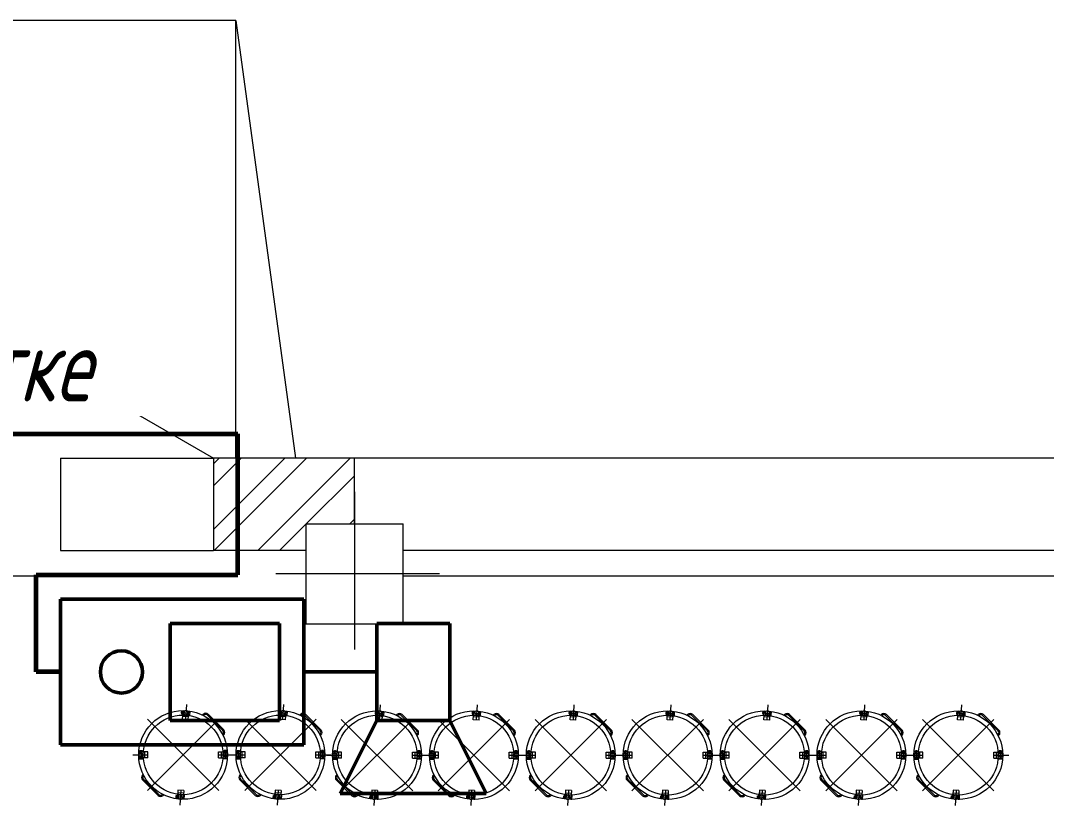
# Model space of a CAD drawing. Header units: millimetres. Extents: x 1337 to 8186, y 1899 to 5236.
# Drawn here: x 2596.77 to 2638.96, y 2696.42 to 2728.71 of the extents above; entities that cross this region are included whole.
import ezdxf

# ---------------------------------------------------------------- set-up
doc = ezdxf.new("R2010")
doc.units = ezdxf.units.MM
for name, color, linetype, lineweight in [('Линия связи (Вновь)', 3, 'Continuous', 60), ('Связь', 84, 'Continuous', 50), ('Строительный', 251, 'Continuous', 13), ('Текст', 2, 'Continuous', 25)]:
    doc.layers.add(name, color=color, linetype=linetype, lineweight=lineweight)
doc.styles.add('Simplex', font='simplex.shx', dxfattribs={"width": 0.7, "oblique": 15})

# ---------------------------------------------------------------- blocks, each defined once
blk = doc.blocks.new('A$C178B2837')
at = {"layer": 'Строительный', "ltscale": 100}
for p, q in [((590.283, 420.514), (563.383, 420.514)), ((590.283, 402.514), (590.283, 420.514)), ((590.283, 420.514), (592.743, 402.514)), ((578.775, 408.627), (589.363, 402.514)), ((583.083, 402.514), (583.083, 398.714)), ((583.083, 402.514), (589.363, 402.514)), ((657.963, 402.514), (589.363, 402.514)), ((589.363, 402.514), (589.363, 398.714)), ((589.363, 402.275), (589.602, 402.514)), ((589.363, 399.581), (592.296, 402.514)), ((589.363, 401.377), (590.5, 402.514)), ((589.395, 398.714), (593.195, 402.514)), ((591.191, 398.714), (594.991, 402.514)), ((595.163, 399.803), (595.163, 402.514)), ((593.178, 399.803), (595.163, 401.789)), ((595.163, 401.12), (595.163, 394.633)), ((594.974, 399.803), (595.163, 399.993)), ((592.089, 398.714), (593.163, 399.789)), ((593.163, 399.803), (593.163, 395.692)), ((593.163, 399.803), (597.163, 399.803)), ((597.163, 395.692), (597.163, 399.803)), ((583.083, 398.714), (589.363, 398.714)), ((593.163, 398.714), (589.363, 398.714)), ((648.143, 398.714), (597.163, 398.714)), ((588.143, 397.658), (542.163, 397.658)), ((598.657, 397.747), (591.937, 397.747)), ((648.163, 397.658), (597.163, 397.658)), ((593.163, 395.692), (597.163, 395.692)), ((588.029, 392.042), (588.35, 392.021)), ((588.054, 392.087), (588.048, 391.994)), ((588.048, 391.994), (588.08, 391.992)), ((588.086, 392.085), (588.054, 392.087)), ((588.077, 391.941), (588.089, 392.126)), ((588.093, 391.761), (588.116, 392.127)), ((588.162, 392.069), (588.113, 392.072)), ((588.164, 392.094), (588.155, 391.948)), ((588.252, 392.373), (588.212, 391.754)), ((588.304, 392.085), (588.294, 391.939)), ((588.352, 392.057), (588.302, 392.06)), ((588.332, 391.746), (588.355, 392.111)), ((588.354, 392.095), (588.393, 392.092)), ((588.393, 392.092), (588.383, 391.937)), ((588.94, 391.971), (588.914, 391.945)), ((589.152, 391.971), (589.788, 391.334)), ((592.029, 392.042), (592.35, 392.021)), ((592.054, 392.087), (592.048, 391.994)), ((592.048, 391.994), (592.08, 391.992)), ((592.086, 392.085), (592.054, 392.087)), ((592.077, 391.941), (592.089, 392.126)), ((592.093, 391.761), (592.116, 392.127)), ((592.162, 392.069), (592.113, 392.072)), ((592.164, 392.094), (592.155, 391.948)), ((592.252, 392.373), (592.212, 391.754)), ((592.304, 392.085), (592.294, 391.939)), ((592.352, 392.057), (592.302, 392.06)), ((592.332, 391.746), (592.355, 392.111)), ((592.354, 392.095), (592.393, 392.092)), ((592.393, 392.092), (592.383, 391.937)), ((592.94, 391.971), (592.914, 391.945)), ((593.152, 391.971), (593.788, 391.334)), ((596.002, 392.031), (596.323, 392.01)), ((596.028, 392.076), (596.022, 391.983)), ((596.022, 391.983), (596.053, 391.981)), ((596.059, 392.074), (596.028, 392.076)), ((596.05, 391.93), (596.062, 392.115)), ((596.066, 391.75), (596.089, 392.116)), ((596.136, 392.058), (596.086, 392.061)), ((596.137, 392.083), (596.128, 391.937)), ((596.225, 392.361), (596.186, 391.743)), ((596.277, 392.074), (596.268, 391.928)), ((596.325, 392.046), (596.275, 392.049)), ((596.305, 391.735), (596.329, 392.1)), ((596.328, 392.084), (596.367, 392.081)), ((596.367, 392.081), (596.357, 391.926)), ((599.986, 392.031), (600.307, 392.01)), ((600.012, 392.076), (600.006, 391.983)), ((600.006, 391.983), (600.038, 391.981)), ((600.044, 392.074), (600.012, 392.076)), ((600.034, 391.93), (600.046, 392.115)), ((600.05, 391.75), (600.073, 392.116)), ((600.12, 392.058), (600.07, 392.061)), ((600.121, 392.083), (600.112, 391.937)), ((600.209, 392.361), (600.17, 391.743)), ((600.261, 392.074), (600.252, 391.928)), ((600.309, 392.046), (600.26, 392.049)), ((600.29, 391.735), (600.313, 392.1)), ((600.312, 392.084), (600.351, 392.081)), ((600.351, 392.081), (600.341, 391.926)), ((603.97, 392.031), (604.291, 392.01)), ((603.996, 392.076), (603.99, 391.983)), ((603.99, 391.983), (604.022, 391.981)), ((604.028, 392.074), (603.996, 392.076)), ((604.019, 391.93), (604.03, 392.115)), ((604.034, 391.75), (604.058, 392.116)), ((604.104, 392.058), (604.054, 392.061)), ((604.106, 392.083), (604.096, 391.937)), ((604.194, 392.361), (604.154, 391.743)), ((604.245, 392.074), (604.236, 391.928)), ((604.294, 392.046), (604.244, 392.049)), ((604.274, 391.735), (604.297, 392.1)), ((604.296, 392.084), (604.335, 392.081)), ((604.335, 392.081), (604.325, 391.926)), ((607.955, 392.031), (608.276, 392.01)), ((607.98, 392.076), (607.974, 391.983)), ((607.974, 391.983), (608.006, 391.981)), ((608.012, 392.074), (607.98, 392.076)), ((608.003, 391.93), (608.015, 392.115)), ((608.019, 391.75), (608.042, 392.116)), ((608.088, 392.058), (608.039, 392.061)), ((608.09, 392.083), (608.081, 391.937)), ((608.178, 392.361), (608.138, 391.743)), ((608.23, 392.074), (608.22, 391.928)), ((608.278, 392.046), (608.228, 392.049)), ((608.258, 391.735), (608.281, 392.1)), ((608.28, 392.084), (608.319, 392.081)), ((608.319, 392.081), (608.309, 391.926)), ((611.939, 392.031), (612.26, 392.01)), ((611.965, 392.076), (611.959, 391.983)), ((611.959, 391.983), (611.99, 391.981)), ((611.996, 392.074), (611.965, 392.076)), ((611.987, 391.93), (611.999, 392.115)), ((612.003, 391.75), (612.026, 392.116)), ((612.073, 392.058), (612.023, 392.061)), ((612.074, 392.083), (612.065, 391.937)), ((612.162, 392.361), (612.123, 391.743)), ((612.214, 392.074), (612.205, 391.928)), ((612.262, 392.046), (612.212, 392.049)), ((612.242, 391.735), (612.266, 392.1)), ((612.265, 392.084), (612.304, 392.081)), ((612.304, 392.081), (612.294, 391.926)), ((615.923, 392.031), (616.244, 392.01)), ((615.949, 392.076), (615.943, 391.983)), ((615.943, 391.983), (615.975, 391.981)), ((615.981, 392.074), (615.949, 392.076)), ((615.971, 391.93), (615.983, 392.115)), ((615.987, 391.75), (616.011, 392.116)), ((616.057, 392.058), (616.007, 392.061)), ((616.059, 392.083), (616.049, 391.937)), ((616.146, 392.361), (616.107, 391.743)), ((616.198, 392.074), (616.189, 391.928)), ((616.247, 392.046), (616.197, 392.049)), ((616.227, 391.735), (616.25, 392.1)), ((616.249, 392.084), (616.288, 392.081)), ((616.288, 392.081), (616.278, 391.926)), ((619.908, 392.031), (620.229, 392.01)), ((619.933, 392.076), (619.927, 391.983)), ((619.927, 391.983), (619.959, 391.981)), ((619.965, 392.074), (619.933, 392.076)), ((619.956, 391.93), (619.968, 392.115)), ((619.971, 391.75), (619.995, 392.116)), ((620.041, 392.058), (619.991, 392.061)), ((620.043, 392.083), (620.033, 391.937)), ((620.131, 392.361), (620.091, 391.743)), ((620.183, 392.074), (620.173, 391.928)), ((620.231, 392.046), (620.181, 392.049)), ((620.211, 391.735), (620.234, 392.1)), ((620.233, 392.084), (620.272, 392.081)), ((620.272, 392.081), (620.262, 391.926)), ((586.652, 388.835), (589.587, 391.769)), ((586.652, 391.769), (589.587, 388.835)), ((588.332, 391.746), (588.093, 391.761)), ((588.34, 391.866), (588.1, 391.881)), ((588.294, 391.939), (588.155, 391.948)), ((588.383, 391.937), (588.344, 391.939)), ((589.117, 391.935), (589.753, 391.299)), ((590.652, 388.835), (593.587, 391.769)), ((590.652, 391.769), (593.587, 388.835)), ((592.332, 391.746), (592.093, 391.761)), ((592.34, 391.866), (592.1, 391.881)), ((592.294, 391.939), (592.155, 391.948)), ((592.383, 391.937), (592.344, 391.939)), ((593.117, 391.935), (593.753, 391.299)), ((594.625, 388.823), (597.56, 391.758)), ((594.625, 391.758), (597.56, 388.823)), ((596.305, 391.735), (596.066, 391.75)), ((596.313, 391.855), (596.073, 391.87)), ((596.268, 391.928), (596.128, 391.937)), ((596.357, 391.926), (596.318, 391.928)), ((596.913, 391.959), (596.887, 391.934)), ((597.09, 391.924), (597.726, 391.288)), ((597.125, 391.959), (597.761, 391.323)), ((598.61, 388.823), (601.544, 391.758)), ((598.61, 391.758), (601.544, 388.823)), ((600.29, 391.735), (600.05, 391.75)), ((600.297, 391.855), (600.058, 391.87)), ((600.252, 391.928), (600.112, 391.937)), ((600.341, 391.926), (600.302, 391.928)), ((600.897, 391.959), (600.871, 391.934)), ((601.074, 391.924), (601.71, 391.288)), ((601.109, 391.959), (601.746, 391.323)), ((602.594, 388.823), (605.529, 391.758)), ((602.594, 391.758), (605.529, 388.823)), ((604.274, 391.735), (604.034, 391.75)), ((604.282, 391.855), (604.042, 391.87)), ((604.236, 391.928), (604.096, 391.937)), ((604.325, 391.926), (604.286, 391.928)), ((604.882, 391.959), (604.856, 391.934)), ((605.058, 391.924), (605.695, 391.288)), ((605.094, 391.959), (605.73, 391.323)), ((606.578, 388.823), (609.513, 391.758)), ((606.578, 391.758), (609.513, 388.823)), ((608.258, 391.735), (608.019, 391.75)), ((608.266, 391.855), (608.026, 391.87)), ((608.22, 391.928), (608.081, 391.937)), ((608.309, 391.926), (608.27, 391.928)), ((608.866, 391.959), (608.84, 391.934)), ((609.043, 391.924), (609.679, 391.288)), ((609.078, 391.959), (609.714, 391.323)), ((610.563, 388.823), (613.497, 391.758)), ((610.563, 391.758), (613.497, 388.823)), ((612.242, 391.735), (612.003, 391.75)), ((612.25, 391.855), (612.011, 391.87)), ((612.205, 391.928), (612.065, 391.937)), ((612.294, 391.926), (612.255, 391.928)), ((612.85, 391.959), (612.824, 391.934)), ((613.027, 391.924), (613.663, 391.288)), ((613.062, 391.959), (613.699, 391.323)), ((614.547, 388.823), (617.481, 391.758)), ((614.547, 391.758), (617.481, 388.823)), ((616.227, 391.735), (615.987, 391.75)), ((616.234, 391.855), (615.995, 391.87)), ((616.189, 391.928), (616.049, 391.937)), ((616.278, 391.926), (616.239, 391.928)), ((616.834, 391.959), (616.809, 391.934)), ((617.011, 391.924), (617.648, 391.288)), ((617.046, 391.959), (617.683, 391.323)), ((618.531, 388.823), (621.466, 391.758)), ((618.531, 391.758), (621.466, 388.823)), ((620.211, 391.735), (619.971, 391.75)), ((620.219, 391.855), (619.979, 391.87)), ((620.173, 391.928), (620.033, 391.937)), ((620.262, 391.926), (620.223, 391.928)), ((620.819, 391.959), (620.793, 391.934)), ((620.995, 391.924), (621.632, 391.288)), ((621.031, 391.959), (621.667, 391.323)), ((589.788, 391.122), (589.763, 391.096)), ((593.788, 391.122), (593.763, 391.096)), ((597.761, 391.111), (597.736, 391.085)), ((601.746, 391.111), (601.72, 391.085)), ((605.73, 391.111), (605.704, 391.085)), ((609.714, 391.111), (609.689, 391.085)), ((613.699, 391.111), (613.673, 391.085)), ((617.683, 391.111), (617.657, 391.085)), ((621.667, 391.111), (621.641, 391.085)), ((586.045, 390.302), (586.665, 390.302)), ((586.665, 390.422), (586.299, 390.422)), ((586.486, 390.449), (586.301, 390.449)), ((586.328, 390.372), (586.475, 390.372)), ((586.342, 390.449), (586.342, 390.481)), ((586.342, 390.481), (586.435, 390.481)), ((586.353, 390.372), (586.353, 390.422)), ((586.389, 390.503), (586.389, 390.182)), ((586.435, 390.481), (586.435, 390.449)), ((586.475, 390.232), (586.475, 390.372)), ((586.545, 390.182), (586.545, 390.422)), ((586.665, 390.182), (586.665, 390.422)), ((589.575, 390.422), (589.941, 390.422)), ((589.575, 390.182), (589.575, 390.422)), ((589.575, 390.302), (590.195, 390.302)), ((589.695, 390.182), (589.695, 390.422)), ((589.753, 390.449), (589.938, 390.449)), ((589.911, 390.372), (589.765, 390.372)), ((589.765, 390.232), (589.765, 390.372)), ((589.897, 390.481), (589.804, 390.481)), ((589.804, 390.481), (589.804, 390.449)), ((589.85, 390.503), (589.85, 390.182)), ((589.886, 390.372), (589.886, 390.422)), ((589.897, 390.449), (589.897, 390.481)), ((590.045, 390.302), (590.665, 390.302)), ((590.665, 390.422), (590.299, 390.422)), ((590.486, 390.449), (590.301, 390.449)), ((590.328, 390.372), (590.475, 390.372)), ((590.342, 390.449), (590.342, 390.481)), ((590.342, 390.481), (590.435, 390.481)), ((590.353, 390.372), (590.353, 390.422)), ((590.389, 390.503), (590.389, 390.182)), ((590.435, 390.481), (590.435, 390.449)), ((590.475, 390.232), (590.475, 390.372)), ((590.545, 390.182), (590.545, 390.422)), ((590.665, 390.182), (590.665, 390.422)), ((593.575, 390.422), (593.941, 390.422)), ((593.575, 390.182), (593.575, 390.422)), ((593.575, 390.302), (594.195, 390.302)), ((593.695, 390.182), (593.695, 390.422)), ((593.753, 390.449), (593.938, 390.449)), ((593.911, 390.372), (593.765, 390.372)), ((593.765, 390.232), (593.765, 390.372)), ((593.897, 390.481), (593.804, 390.481)), ((593.804, 390.481), (593.804, 390.449)), ((593.85, 390.503), (593.85, 390.182)), ((593.886, 390.372), (593.886, 390.422)), ((593.897, 390.449), (593.897, 390.481)), ((594.018, 390.291), (594.638, 390.291)), ((594.638, 390.411), (594.272, 390.411)), ((594.459, 390.438), (594.274, 390.438)), ((594.301, 390.361), (594.448, 390.361)), ((594.315, 390.438), (594.315, 390.47)), ((594.315, 390.47), (594.409, 390.47)), ((594.326, 390.361), (594.326, 390.411)), ((594.362, 390.492), (594.362, 390.171)), ((594.409, 390.47), (594.409, 390.438)), ((594.448, 390.221), (594.448, 390.361)), ((594.518, 390.171), (594.518, 390.411)), ((594.638, 390.171), (594.638, 390.411)), ((597.548, 390.411), (597.914, 390.411)), ((597.548, 390.171), (597.548, 390.411)), ((597.548, 390.291), (598.168, 390.291)), ((597.668, 390.171), (597.668, 390.411)), ((597.726, 390.438), (597.912, 390.438)), ((597.884, 390.361), (597.738, 390.361)), ((597.738, 390.221), (597.738, 390.361)), ((597.871, 390.47), (597.777, 390.47)), ((597.777, 390.47), (597.777, 390.438)), ((597.824, 390.492), (597.824, 390.171)), ((597.859, 390.361), (597.859, 390.411)), ((597.871, 390.438), (597.871, 390.47)), ((598.002, 390.291), (598.622, 390.291)), ((598.622, 390.411), (598.256, 390.411)), ((598.444, 390.438), (598.258, 390.438)), ((598.285, 390.361), (598.432, 390.361)), ((598.299, 390.438), (598.299, 390.47)), ((598.299, 390.47), (598.393, 390.47)), ((598.31, 390.361), (598.31, 390.411)), ((598.346, 390.492), (598.346, 390.171)), ((598.393, 390.47), (598.393, 390.438)), ((598.432, 390.221), (598.432, 390.361)), ((598.502, 390.171), (598.502, 390.411)), ((598.622, 390.171), (598.622, 390.411)), ((601.532, 390.411), (601.898, 390.411)), ((601.532, 390.171), (601.532, 390.411)), ((601.532, 390.291), (602.152, 390.291)), ((601.652, 390.171), (601.652, 390.411)), ((601.71, 390.438), (601.896, 390.438)), ((601.869, 390.361), (601.722, 390.361)), ((601.722, 390.221), (601.722, 390.361)), ((601.855, 390.47), (601.761, 390.47)), ((601.761, 390.47), (601.761, 390.438)), ((601.808, 390.492), (601.808, 390.171)), ((601.844, 390.361), (601.844, 390.411)), ((601.855, 390.438), (601.855, 390.47)), ((601.986, 390.291), (602.606, 390.291)), ((602.606, 390.411), (602.24, 390.411)), ((602.428, 390.438), (602.242, 390.438)), ((602.27, 390.361), (602.416, 390.361)), ((602.283, 390.438), (602.283, 390.47)), ((602.283, 390.47), (602.377, 390.47)), ((602.295, 390.361), (602.295, 390.411)), ((602.33, 390.492), (602.33, 390.171)), ((602.377, 390.47), (602.377, 390.438)), ((602.416, 390.221), (602.416, 390.361)), ((602.486, 390.171), (602.486, 390.411)), ((602.606, 390.171), (602.606, 390.411)), ((605.516, 390.411), (605.882, 390.411)), ((605.516, 390.171), (605.516, 390.411)), ((605.516, 390.291), (606.136, 390.291)), ((605.636, 390.171), (605.636, 390.411)), ((605.695, 390.438), (605.88, 390.438)), ((605.853, 390.361), (605.706, 390.361)), ((605.706, 390.221), (605.706, 390.361)), ((605.839, 390.47), (605.745, 390.47)), ((605.745, 390.47), (605.745, 390.438)), ((605.792, 390.492), (605.792, 390.171)), ((605.828, 390.361), (605.828, 390.411)), ((605.839, 390.438), (605.839, 390.47)), ((605.971, 390.291), (606.591, 390.291)), ((606.591, 390.411), (606.224, 390.411)), ((606.412, 390.438), (606.227, 390.438)), ((606.254, 390.361), (606.401, 390.361)), ((606.268, 390.438), (606.268, 390.47)), ((606.268, 390.47), (606.361, 390.47)), ((606.279, 390.361), (606.279, 390.411)), ((606.315, 390.492), (606.315, 390.171)), ((606.361, 390.47), (606.361, 390.438)), ((606.401, 390.221), (606.401, 390.361)), ((606.471, 390.171), (606.471, 390.411)), ((606.591, 390.171), (606.591, 390.411)), ((609.501, 390.411), (609.867, 390.411)), ((609.501, 390.171), (609.501, 390.411)), ((609.501, 390.291), (610.121, 390.291)), ((609.621, 390.171), (609.621, 390.411)), ((609.679, 390.438), (609.864, 390.438)), ((609.837, 390.361), (609.691, 390.361)), ((609.691, 390.221), (609.691, 390.361)), ((609.823, 390.47), (609.73, 390.47)), ((609.73, 390.47), (609.73, 390.438)), ((609.776, 390.492), (609.776, 390.171)), ((609.812, 390.361), (609.812, 390.411)), ((609.823, 390.438), (609.823, 390.47)), ((609.955, 390.291), (610.575, 390.291)), ((610.575, 390.411), (610.209, 390.411)), ((610.396, 390.438), (610.211, 390.438)), ((610.238, 390.361), (610.385, 390.361)), ((610.252, 390.438), (610.252, 390.47)), ((610.252, 390.47), (610.346, 390.47)), ((610.263, 390.361), (610.263, 390.411)), ((610.299, 390.492), (610.299, 390.171)), ((610.346, 390.47), (610.346, 390.438)), ((610.385, 390.221), (610.385, 390.361)), ((610.455, 390.171), (610.455, 390.411)), ((610.575, 390.171), (610.575, 390.411)), ((613.485, 390.411), (613.851, 390.411)), ((613.485, 390.171), (613.485, 390.411)), ((613.485, 390.291), (614.105, 390.291)), ((613.605, 390.171), (613.605, 390.411)), ((613.663, 390.438), (613.849, 390.438)), ((613.821, 390.361), (613.675, 390.361)), ((613.675, 390.221), (613.675, 390.361)), ((613.808, 390.47), (613.714, 390.47)), ((613.714, 390.47), (613.714, 390.438)), ((613.761, 390.492), (613.761, 390.171)), ((613.796, 390.361), (613.796, 390.411)), ((613.808, 390.438), (613.808, 390.47)), ((613.939, 390.291), (614.559, 390.291)), ((614.559, 390.411), (614.193, 390.411)), ((614.381, 390.438), (614.195, 390.438)), ((614.223, 390.361), (614.369, 390.361)), ((614.236, 390.438), (614.236, 390.47)), ((614.236, 390.47), (614.33, 390.47)), ((614.247, 390.361), (614.247, 390.411)), ((614.283, 390.492), (614.283, 390.171)), ((614.33, 390.47), (614.33, 390.438)), ((614.369, 390.221), (614.369, 390.361)), ((614.439, 390.171), (614.439, 390.411)), ((614.559, 390.171), (614.559, 390.411)), ((617.469, 390.411), (617.835, 390.411)), ((617.469, 390.171), (617.469, 390.411)), ((617.469, 390.291), (618.089, 390.291)), ((617.589, 390.171), (617.589, 390.411)), ((617.647, 390.438), (617.833, 390.438)), ((617.806, 390.361), (617.659, 390.361)), ((617.659, 390.221), (617.659, 390.361)), ((617.792, 390.47), (617.698, 390.47)), ((617.698, 390.47), (617.698, 390.438)), ((617.745, 390.492), (617.745, 390.171)), ((617.781, 390.361), (617.781, 390.411)), ((617.792, 390.438), (617.792, 390.47)), ((617.923, 390.291), (618.543, 390.291)), ((618.543, 390.411), (618.177, 390.411)), ((618.365, 390.438), (618.18, 390.438)), ((618.207, 390.361), (618.353, 390.361)), ((618.221, 390.438), (618.221, 390.47)), ((618.221, 390.47), (618.314, 390.47)), ((618.232, 390.361), (618.232, 390.411)), ((618.268, 390.492), (618.268, 390.171)), ((618.314, 390.47), (618.314, 390.438)), ((618.353, 390.221), (618.353, 390.361)), ((618.423, 390.171), (618.423, 390.411)), ((618.543, 390.171), (618.543, 390.411)), ((621.453, 390.411), (621.819, 390.411)), ((621.453, 390.171), (621.453, 390.411)), ((621.453, 390.291), (622.073, 390.291)), ((621.573, 390.171), (621.573, 390.411)), ((621.632, 390.438), (621.817, 390.438)), ((621.79, 390.361), (621.643, 390.361)), ((621.643, 390.221), (621.643, 390.361)), ((621.776, 390.47), (621.683, 390.47)), ((621.683, 390.47), (621.683, 390.438)), ((621.729, 390.492), (621.729, 390.171)), ((621.765, 390.361), (621.765, 390.411)), ((621.776, 390.438), (621.776, 390.47)), ((586.665, 390.182), (586.299, 390.182)), ((586.315, 390.182), (586.315, 390.143)), ((586.315, 390.143), (586.471, 390.143)), ((586.328, 390.232), (586.475, 390.232)), ((586.353, 390.182), (586.353, 390.232)), ((586.471, 390.143), (586.471, 390.182)), ((589.575, 390.182), (589.941, 390.182)), ((589.911, 390.232), (589.765, 390.232)), ((589.768, 390.143), (589.768, 390.182)), ((589.924, 390.143), (589.768, 390.143)), ((589.886, 390.182), (589.886, 390.232)), ((589.924, 390.182), (589.924, 390.143)), ((590.665, 390.182), (590.299, 390.182)), ((590.315, 390.182), (590.315, 390.143)), ((590.315, 390.143), (590.471, 390.143)), ((590.328, 390.232), (590.475, 390.232)), ((590.353, 390.182), (590.353, 390.232)), ((590.471, 390.143), (590.471, 390.182)), ((593.575, 390.182), (593.941, 390.182)), ((593.911, 390.232), (593.765, 390.232)), ((593.768, 390.143), (593.768, 390.182)), ((593.924, 390.143), (593.768, 390.143)), ((593.886, 390.182), (593.886, 390.232)), ((593.924, 390.182), (593.924, 390.143)), ((594.638, 390.171), (594.272, 390.171)), ((594.288, 390.171), (594.288, 390.132)), ((594.288, 390.132), (594.444, 390.132)), ((594.301, 390.221), (594.448, 390.221)), ((594.326, 390.171), (594.326, 390.221)), ((594.444, 390.132), (594.444, 390.171)), ((597.548, 390.171), (597.914, 390.171)), ((597.884, 390.221), (597.738, 390.221)), ((597.741, 390.132), (597.741, 390.171)), ((597.897, 390.132), (597.741, 390.132)), ((597.859, 390.171), (597.859, 390.221)), ((597.897, 390.171), (597.897, 390.132)), ((598.622, 390.171), (598.256, 390.171)), ((598.272, 390.171), (598.272, 390.132)), ((598.272, 390.132), (598.429, 390.132)), ((598.285, 390.221), (598.432, 390.221)), ((598.31, 390.171), (598.31, 390.221)), ((598.429, 390.132), (598.429, 390.171)), ((601.532, 390.171), (601.898, 390.171)), ((601.869, 390.221), (601.722, 390.221)), ((601.725, 390.132), (601.725, 390.171)), ((601.882, 390.132), (601.725, 390.132)), ((601.844, 390.171), (601.844, 390.221)), ((601.882, 390.171), (601.882, 390.132)), ((602.606, 390.171), (602.24, 390.171)), ((602.257, 390.171), (602.257, 390.132)), ((602.257, 390.132), (602.413, 390.132)), ((602.27, 390.221), (602.416, 390.221)), ((602.295, 390.171), (602.295, 390.221)), ((602.413, 390.132), (602.413, 390.171)), ((605.516, 390.171), (605.882, 390.171)), ((605.853, 390.221), (605.706, 390.221)), ((605.71, 390.132), (605.71, 390.171)), ((605.866, 390.132), (605.71, 390.132)), ((605.828, 390.171), (605.828, 390.221)), ((605.866, 390.171), (605.866, 390.132)), ((606.591, 390.171), (606.224, 390.171)), ((606.241, 390.171), (606.241, 390.132)), ((606.241, 390.132), (606.397, 390.132)), ((606.254, 390.221), (606.401, 390.221)), ((606.279, 390.171), (606.279, 390.221)), ((606.397, 390.132), (606.397, 390.171)), ((609.501, 390.171), (609.867, 390.171)), ((609.837, 390.221), (609.691, 390.221)), ((609.694, 390.132), (609.694, 390.171)), ((609.85, 390.132), (609.694, 390.132)), ((609.812, 390.171), (609.812, 390.221)), ((609.85, 390.171), (609.85, 390.132)), ((610.575, 390.171), (610.209, 390.171)), ((610.225, 390.171), (610.225, 390.132)), ((610.225, 390.132), (610.381, 390.132)), ((610.238, 390.221), (610.385, 390.221)), ((610.263, 390.171), (610.263, 390.221)), ((610.381, 390.132), (610.381, 390.171)), ((613.485, 390.171), (613.851, 390.171)), ((613.821, 390.221), (613.675, 390.221)), ((613.678, 390.132), (613.678, 390.171)), ((613.834, 390.132), (613.678, 390.132)), ((613.796, 390.171), (613.796, 390.221)), ((613.834, 390.171), (613.834, 390.132)), ((614.559, 390.171), (614.193, 390.171)), ((614.21, 390.171), (614.21, 390.132)), ((614.21, 390.132), (614.366, 390.132)), ((614.223, 390.221), (614.369, 390.221)), ((614.247, 390.171), (614.247, 390.221)), ((614.366, 390.132), (614.366, 390.171)), ((617.469, 390.171), (617.835, 390.171)), ((617.806, 390.221), (617.659, 390.221)), ((617.663, 390.132), (617.663, 390.171)), ((617.819, 390.132), (617.663, 390.132)), ((617.781, 390.171), (617.781, 390.221)), ((617.819, 390.171), (617.819, 390.132)), ((618.543, 390.171), (618.177, 390.171)), ((618.194, 390.171), (618.194, 390.132)), ((618.194, 390.132), (618.35, 390.132)), ((618.207, 390.221), (618.353, 390.221)), ((618.232, 390.171), (618.232, 390.221)), ((618.35, 390.132), (618.35, 390.171)), ((621.453, 390.171), (621.819, 390.171)), ((621.79, 390.221), (621.643, 390.221)), ((621.647, 390.132), (621.647, 390.171)), ((621.803, 390.132), (621.647, 390.132)), ((621.765, 390.171), (621.765, 390.221)), ((621.803, 390.171), (621.803, 390.132)), ((586.451, 389.482), (586.477, 389.507)), ((590.451, 389.482), (590.477, 389.507)), ((594.424, 389.47), (594.45, 389.496)), ((598.408, 389.47), (598.434, 389.496)), ((602.392, 389.47), (602.418, 389.496)), ((606.377, 389.47), (606.403, 389.496)), ((610.361, 389.47), (610.387, 389.496)), ((614.345, 389.47), (614.371, 389.496)), ((618.33, 389.47), (618.355, 389.496)), ((586.451, 389.269), (587.087, 388.633)), ((586.486, 389.305), (587.123, 388.668)), ((590.451, 389.269), (591.087, 388.633)), ((590.486, 389.305), (591.123, 388.668)), ((594.424, 389.258), (595.06, 388.622)), ((594.459, 389.294), (595.096, 388.657)), ((598.408, 389.258), (599.045, 388.622)), ((598.444, 389.294), (599.08, 388.657)), ((602.392, 389.258), (603.029, 388.622)), ((602.428, 389.294), (603.064, 388.657)), ((606.377, 389.258), (607.013, 388.622)), ((606.412, 389.294), (607.049, 388.657)), ((610.361, 389.258), (610.997, 388.622)), ((610.396, 389.294), (611.033, 388.657)), ((614.345, 389.258), (614.982, 388.622)), ((614.381, 389.294), (615.017, 388.657)), ((618.33, 389.258), (618.966, 388.622)), ((618.365, 389.294), (619.001, 388.657)), ((587.299, 388.633), (587.325, 388.659)), ((587.828, 388.539), (587.834, 388.632)), ((587.834, 388.632), (587.865, 388.63)), ((587.868, 388.681), (587.857, 388.496)), ((587.907, 388.857), (587.884, 388.492)), ((588.139, 388.722), (587.899, 388.738)), ((588.146, 388.842), (587.907, 388.857)), ((587.935, 388.518), (587.945, 388.665)), ((588.084, 388.656), (587.945, 388.665)), ((588.027, 388.85), (587.987, 388.231)), ((588.075, 388.509), (588.084, 388.656)), ((588.146, 388.842), (588.123, 388.477)), ((588.173, 388.646), (588.134, 388.649)), ((588.163, 388.491), (588.173, 388.646)), ((591.299, 388.633), (591.325, 388.659)), ((591.828, 388.539), (591.834, 388.632)), ((591.834, 388.632), (591.865, 388.63)), ((591.868, 388.681), (591.857, 388.496)), ((591.907, 388.857), (591.884, 388.492)), ((592.139, 388.722), (591.899, 388.738)), ((592.146, 388.842), (591.907, 388.857)), ((591.935, 388.518), (591.945, 388.665)), ((592.084, 388.656), (591.945, 388.665)), ((592.027, 388.85), (591.987, 388.231)), ((592.075, 388.509), (592.084, 388.656)), ((592.146, 388.842), (592.123, 388.477)), ((592.173, 388.646), (592.134, 388.649)), ((592.163, 388.491), (592.173, 388.646)), ((595.272, 388.622), (595.298, 388.648)), ((595.801, 388.528), (595.807, 388.621)), ((595.807, 388.621), (595.838, 388.619)), ((595.842, 388.67), (595.83, 388.485)), ((595.88, 388.846), (595.857, 388.481)), ((596.112, 388.711), (595.872, 388.727)), ((596.12, 388.831), (595.88, 388.846)), ((595.909, 388.507), (595.918, 388.653)), ((596.058, 388.645), (595.918, 388.653)), ((596, 388.839), (595.96, 388.22)), ((596.048, 388.498), (596.058, 388.645)), ((596.12, 388.831), (596.096, 388.466)), ((596.146, 388.635), (596.107, 388.638)), ((596.136, 388.48), (596.146, 388.635)), ((599.257, 388.622), (599.283, 388.648)), ((599.785, 388.528), (599.791, 388.621)), ((599.791, 388.621), (599.823, 388.619)), ((599.826, 388.67), (599.814, 388.485)), ((599.864, 388.846), (599.841, 388.481)), ((600.096, 388.711), (599.857, 388.727)), ((600.104, 388.831), (599.864, 388.846)), ((599.893, 388.507), (599.902, 388.653)), ((600.042, 388.645), (599.902, 388.653)), ((599.984, 388.839), (599.945, 388.22)), ((600.033, 388.498), (600.042, 388.645)), ((600.104, 388.831), (600.081, 388.466)), ((600.131, 388.635), (600.092, 388.638)), ((600.121, 388.48), (600.131, 388.635)), ((603.241, 388.622), (603.267, 388.648)), ((603.769, 388.528), (603.775, 388.621)), ((603.775, 388.621), (603.807, 388.619)), ((603.81, 388.67), (603.798, 388.485)), ((603.849, 388.846), (603.825, 388.481)), ((604.081, 388.711), (603.841, 388.727)), ((604.088, 388.831), (603.849, 388.846)), ((603.877, 388.507), (603.886, 388.653)), ((604.026, 388.645), (603.886, 388.653)), ((603.968, 388.839), (603.929, 388.22)), ((604.017, 388.498), (604.026, 388.645)), ((604.088, 388.831), (604.065, 388.466)), ((604.115, 388.635), (604.076, 388.638)), ((604.105, 388.48), (604.115, 388.635)), ((607.225, 388.622), (607.251, 388.648)), ((607.754, 388.528), (607.76, 388.621)), ((607.76, 388.621), (607.791, 388.619)), ((607.794, 388.67), (607.783, 388.485)), ((607.833, 388.846), (607.81, 388.481)), ((608.065, 388.711), (607.825, 388.727)), ((608.072, 388.831), (607.833, 388.846)), ((607.861, 388.507), (607.871, 388.653)), ((608.01, 388.645), (607.871, 388.653)), ((607.953, 388.839), (607.913, 388.22)), ((608.001, 388.498), (608.01, 388.645)), ((608.072, 388.831), (608.049, 388.466)), ((608.099, 388.635), (608.06, 388.638)), ((608.089, 388.48), (608.099, 388.635)), ((611.21, 388.622), (611.235, 388.648)), ((611.738, 388.528), (611.744, 388.621)), ((611.744, 388.621), (611.776, 388.619)), ((611.779, 388.67), (611.767, 388.485)), ((611.817, 388.846), (611.794, 388.481)), ((612.049, 388.711), (611.81, 388.727)), ((612.057, 388.831), (611.817, 388.846)), ((611.846, 388.507), (611.855, 388.653)), ((611.995, 388.645), (611.855, 388.653)), ((611.937, 388.839), (611.897, 388.22)), ((611.985, 388.498), (611.995, 388.645)), ((612.057, 388.831), (612.033, 388.466)), ((612.083, 388.635), (612.044, 388.638)), ((612.073, 388.48), (612.083, 388.635)), ((615.194, 388.622), (615.22, 388.648)), ((615.722, 388.528), (615.728, 388.621)), ((615.728, 388.621), (615.76, 388.619)), ((615.763, 388.67), (615.751, 388.485)), ((615.802, 388.846), (615.778, 388.481)), ((616.033, 388.711), (615.794, 388.727)), ((616.041, 388.831), (615.802, 388.846)), ((615.83, 388.507), (615.839, 388.653)), ((615.979, 388.645), (615.839, 388.653)), ((615.921, 388.839), (615.882, 388.22)), ((615.97, 388.498), (615.979, 388.645)), ((616.041, 388.831), (616.018, 388.466)), ((616.068, 388.635), (616.029, 388.638)), ((616.058, 388.48), (616.068, 388.635)), ((619.178, 388.622), (619.204, 388.648)), ((619.706, 388.528), (619.712, 388.621)), ((619.712, 388.621), (619.744, 388.619)), ((619.747, 388.67), (619.735, 388.485)), ((619.786, 388.846), (619.762, 388.481)), ((620.018, 388.711), (619.778, 388.727)), ((620.025, 388.831), (619.786, 388.846)), ((619.814, 388.507), (619.824, 388.653)), ((619.963, 388.645), (619.824, 388.653)), ((619.906, 388.839), (619.866, 388.22)), ((619.954, 388.498), (619.963, 388.645)), ((620.025, 388.831), (620.002, 388.466)), ((620.052, 388.635), (620.013, 388.638)), ((620.042, 388.48), (620.052, 388.635)), ((587.808, 388.587), (588.129, 388.567)), ((587.859, 388.537), (587.828, 388.539)), ((587.937, 388.543), (587.887, 388.546)), ((588.127, 388.531), (588.077, 388.534)), ((588.124, 388.493), (588.163, 388.491)), ((591.808, 388.587), (592.129, 388.567)), ((591.859, 388.537), (591.828, 388.539)), ((591.937, 388.543), (591.887, 388.546)), ((592.127, 388.531), (592.077, 388.534)), ((592.124, 388.493), (592.163, 388.491)), ((595.781, 388.576), (596.102, 388.556)), ((595.832, 388.526), (595.801, 388.528)), ((595.91, 388.532), (595.86, 388.535)), ((596.1, 388.52), (596.05, 388.523)), ((596.097, 388.482), (596.136, 388.48)), ((599.765, 388.576), (600.086, 388.556)), ((599.817, 388.526), (599.785, 388.528)), ((599.894, 388.532), (599.845, 388.535)), ((600.084, 388.52), (600.034, 388.523)), ((600.082, 388.482), (600.121, 388.48)), ((603.75, 388.576), (604.071, 388.556)), ((603.801, 388.526), (603.769, 388.528)), ((603.879, 388.532), (603.829, 388.535)), ((604.068, 388.52), (604.018, 388.523)), ((604.066, 388.482), (604.105, 388.48)), ((607.734, 388.576), (608.055, 388.556)), ((607.785, 388.526), (607.754, 388.528)), ((607.863, 388.532), (607.813, 388.535)), ((608.053, 388.52), (608.003, 388.523)), ((608.05, 388.482), (608.089, 388.48)), ((611.718, 388.576), (612.039, 388.556)), ((611.77, 388.526), (611.738, 388.528)), ((611.847, 388.532), (611.797, 388.535)), ((612.037, 388.52), (611.987, 388.523)), ((612.034, 388.482), (612.073, 388.48)), ((615.702, 388.576), (616.023, 388.556)), ((615.754, 388.526), (615.722, 388.528)), ((615.832, 388.532), (615.782, 388.535)), ((616.021, 388.52), (615.971, 388.523)), ((616.019, 388.482), (616.058, 388.48)), ((619.687, 388.576), (620.008, 388.556)), ((619.738, 388.526), (619.706, 388.528)), ((619.816, 388.532), (619.766, 388.535)), ((620.005, 388.52), (619.956, 388.523)), ((620.003, 388.482), (620.042, 388.48))]:
    blk.add_line(p, q, dxfattribs=at)
for centre, radius in [((588.12, 390.302), 1.825), ((592.12, 390.302), 1.825), ((596.093, 390.291), 1.825), ((600.077, 390.291), 1.825), ((604.061, 390.291), 1.825), ((608.046, 390.291), 1.825), ((612.03, 390.291), 1.825), ((616.014, 390.291), 1.825), ((619.998, 390.291), 1.825), ((588.12, 390.302), 1.64), ((592.12, 390.302), 1.64), ((596.093, 390.291), 1.64), ((600.077, 390.291), 1.64), ((604.061, 390.291), 1.64), ((608.046, 390.291), 1.64), ((612.03, 390.291), 1.64), ((616.014, 390.291), 1.64), ((619.998, 390.291), 1.64)]:
    blk.add_circle(centre, radius, dxfattribs=at)
for centre, radius, start, end in [((588.23, 392.033), 0.09, 215.2901, 317.3942), ((588.23, 392.033), 0.09, 35.2901, 137.3942), ((589.046, 391.864), 0.15, 45, 135), ((589.046, 391.864), 0.1, 45, 135), ((592.23, 392.033), 0.09, 215.2901, 317.3942), ((592.23, 392.033), 0.09, 35.2901, 137.3942), ((593.046, 391.864), 0.15, 45, 135), ((593.046, 391.864), 0.1, 45, 135), ((596.203, 392.022), 0.09, 215.2901, 317.3942), ((596.203, 392.022), 0.09, 35.2901, 137.3942), ((597.019, 391.853), 0.15, 45, 135), ((600.188, 392.022), 0.09, 215.2901, 317.3942), ((600.188, 392.022), 0.09, 35.2901, 137.3942), ((601.003, 391.853), 0.15, 45, 135), ((604.172, 392.022), 0.09, 215.2901, 317.3942), ((604.172, 392.022), 0.09, 35.2901, 137.3942), ((604.988, 391.853), 0.15, 45, 135), ((608.156, 392.022), 0.09, 215.2901, 317.3942), ((608.156, 392.022), 0.09, 35.2901, 137.3942), ((608.972, 391.853), 0.15, 45, 135), ((612.141, 392.022), 0.09, 215.2901, 317.3942), ((612.141, 392.022), 0.09, 35.2901, 137.3942), ((612.956, 391.853), 0.15, 45, 135), ((616.125, 392.022), 0.09, 215.2901, 317.3942), ((616.125, 392.022), 0.09, 35.2901, 137.3942), ((616.94, 391.853), 0.15, 45, 135), ((620.109, 392.022), 0.09, 215.2901, 317.3942), ((620.109, 392.022), 0.09, 35.2901, 137.3942), ((620.925, 391.853), 0.15, 45, 135), ((597.019, 391.853), 0.1, 45, 135), ((601.003, 391.853), 0.1, 45, 135), ((604.988, 391.853), 0.1, 45, 135), ((608.972, 391.853), 0.1, 45, 135), ((612.956, 391.853), 0.1, 45, 135), ((616.94, 391.853), 0.1, 45, 135), ((620.925, 391.853), 0.1, 45, 135), ((589.682, 391.228), 0.1, 315, 45), ((589.682, 391.228), 0.15, 315, 45), ((593.682, 391.228), 0.1, 315, 45), ((593.682, 391.228), 0.15, 315, 45), ((597.655, 391.217), 0.1, 315, 45), ((597.655, 391.217), 0.15, 315, 45), ((601.64, 391.217), 0.1, 315, 45), ((601.64, 391.217), 0.15, 315, 45), ((605.624, 391.217), 0.1, 315, 45), ((605.624, 391.217), 0.15, 315, 45), ((609.608, 391.217), 0.1, 315, 45), ((609.608, 391.217), 0.15, 315, 45), ((613.593, 391.217), 0.1, 315, 45), ((613.593, 391.217), 0.15, 315, 45), ((617.577, 391.217), 0.1, 315, 45), ((617.577, 391.217), 0.15, 315, 45), ((621.561, 391.217), 0.1, 315, 45), ((621.561, 391.217), 0.15, 315, 45), ((586.385, 390.302), 0.09, 128.948, 231.052), ((586.385, 390.302), 0.09, 308.948, 51.052), ((589.855, 390.302), 0.09, 128.948, 231.052), ((589.855, 390.302), 0.09, 308.948, 51.052), ((590.385, 390.302), 0.09, 128.948, 231.052), ((590.385, 390.302), 0.09, 308.948, 51.052), ((593.855, 390.302), 0.09, 128.948, 231.052), ((593.855, 390.302), 0.09, 308.948, 51.052), ((594.358, 390.291), 0.09, 128.948, 231.052), ((594.358, 390.291), 0.09, 308.948, 51.052), ((597.828, 390.291), 0.09, 128.948, 231.052), ((597.828, 390.291), 0.09, 308.948, 51.052), ((598.342, 390.291), 0.09, 128.948, 231.052), ((598.342, 390.291), 0.09, 308.948, 51.052), ((601.812, 390.291), 0.09, 128.948, 231.052), ((601.812, 390.291), 0.09, 308.948, 51.052), ((602.326, 390.291), 0.09, 128.948, 231.052), ((602.326, 390.291), 0.09, 308.948, 51.052), ((605.796, 390.291), 0.09, 128.948, 231.052), ((605.796, 390.291), 0.09, 308.948, 51.052), ((606.311, 390.291), 0.09, 128.948, 231.052), ((606.311, 390.291), 0.09, 308.948, 51.052), ((609.781, 390.291), 0.09, 128.948, 231.052), ((609.781, 390.291), 0.09, 308.948, 51.052), ((610.295, 390.291), 0.09, 128.948, 231.052), ((610.295, 390.291), 0.09, 308.948, 51.052), ((613.765, 390.291), 0.09, 128.948, 231.052), ((613.765, 390.291), 0.09, 308.948, 51.052), ((614.279, 390.291), 0.09, 128.948, 231.052), ((614.279, 390.291), 0.09, 308.948, 51.052), ((617.749, 390.291), 0.09, 128.948, 231.052), ((617.749, 390.291), 0.09, 308.948, 51.052), ((618.263, 390.291), 0.09, 128.948, 231.052), ((618.263, 390.291), 0.09, 308.948, 51.052), ((621.733, 390.291), 0.09, 128.948, 231.052), ((621.733, 390.291), 0.09, 308.948, 51.052), ((586.557, 389.375), 0.15, 135, 225), ((586.557, 389.375), 0.1, 135, 225), ((590.557, 389.375), 0.15, 135, 225), ((590.557, 389.375), 0.1, 135, 225), ((594.53, 389.364), 0.15, 135, 225), ((594.53, 389.364), 0.1, 135, 225), ((598.514, 389.364), 0.15, 135, 225), ((598.514, 389.364), 0.1, 135, 225), ((602.499, 389.364), 0.15, 135, 225), ((602.499, 389.364), 0.1, 135, 225), ((606.483, 389.364), 0.15, 135, 225), ((606.483, 389.364), 0.1, 135, 225), ((610.467, 389.364), 0.15, 135, 225), ((610.467, 389.364), 0.1, 135, 225), ((614.451, 389.364), 0.15, 135, 225), ((614.451, 389.364), 0.1, 135, 225), ((618.436, 389.364), 0.15, 135, 225), ((618.436, 389.364), 0.1, 135, 225), ((587.193, 388.739), 0.15, 225, 315), ((587.193, 388.739), 0.1, 225, 315), ((588.009, 388.57), 0.09, 35.2901, 137.3942), ((591.193, 388.739), 0.15, 225, 315), ((591.193, 388.739), 0.1, 225, 315), ((592.009, 388.57), 0.09, 35.2901, 137.3942), ((595.166, 388.728), 0.15, 225, 315), ((595.166, 388.728), 0.1, 225, 315), ((595.982, 388.559), 0.09, 35.2901, 137.3942), ((599.151, 388.728), 0.15, 225, 315), ((599.151, 388.728), 0.1, 225, 315), ((599.966, 388.559), 0.09, 35.2901, 137.3942), ((603.135, 388.728), 0.15, 225, 315), ((603.135, 388.728), 0.1, 225, 315), ((603.951, 388.559), 0.09, 35.2901, 137.3942), ((607.119, 388.728), 0.15, 225, 315), ((607.119, 388.728), 0.1, 225, 315), ((607.935, 388.559), 0.09, 35.2901, 137.3942), ((611.104, 388.728), 0.15, 225, 315), ((611.104, 388.728), 0.1, 225, 315), ((611.919, 388.559), 0.09, 35.2901, 137.3942), ((615.088, 388.728), 0.15, 225, 315), ((615.088, 388.728), 0.1, 225, 315), ((615.903, 388.559), 0.09, 35.2901, 137.3942), ((619.072, 388.728), 0.15, 225, 315), ((619.072, 388.728), 0.1, 225, 315), ((619.888, 388.559), 0.09, 35.2901, 137.3942), ((588.009, 388.57), 0.09, 215.2901, 317.3942), ((592.009, 388.57), 0.09, 215.2901, 317.3942), ((595.982, 388.559), 0.09, 215.2901, 317.3942), ((599.966, 388.559), 0.09, 215.2901, 317.3942), ((603.951, 388.559), 0.09, 215.2901, 317.3942), ((607.935, 388.559), 0.09, 215.2901, 317.3942), ((611.919, 388.559), 0.09, 215.2901, 317.3942), ((615.903, 388.559), 0.09, 215.2901, 317.3942), ((619.888, 388.559), 0.09, 215.2901, 317.3942)]:
    blk.add_arc(centre, radius, start, end, dxfattribs=at)
blk = doc.blocks.new('A$C20EB2E6C')
at = {"layer": 'Связь'}
for p, q in [((8, 17.5), (5, 16)), ((8, 11.5), (8, 17.5)), ((1, 13), (1, 16)), ((1, 16), (5, 16)), ((5, 16), (5, 13)), ((5, 13), (1, 13)), ((3, 13), (3, 10)), ((8, 11.5), (5, 13)), ((0, 0), (0, 10)), ((0, 10), (6, 10)), ((6, 10), (6, 0)), ((1, 4.5), (1, 9)), ((1, 9), (5, 9)), ((5, 9), (5, 4.5)), ((5, 4.5), (1, 4.5)), ((6, 0), (0, 0))]:
    blk.add_line(p, q, dxfattribs=at)
blk.add_circle((3, 2.5), 0.868, dxfattribs=at)

msp = doc.modelspace()

# ---------------------------------------------------------------- linework, layer by layer
at = {"layer": 'Линия связи (Вновь)'}
for p, q in [((2125.497, 2711.71), (2605.697, 2711.71)), ((2605.697, 2705.91), (2605.697, 2711.71)), ((2597.417, 2701.91), (2597.417, 2705.91)), ((2597.417, 2705.91), (2605.697, 2705.91)), ((2598.417, 2701.91), (2597.417, 2701.91))]:
    msp.add_line(p, q, dxfattribs=at)

# ---------------------------------------------------------------- block references
msp.add_blockref('A$C178B2837', (2015.334, 2308.196), dxfattribs=at)
at = {"layer": 'Связь', "rotation": 270}
msp.add_blockref('A$C20EB2E6C', (2598.417, 2704.91), dxfattribs=at)

# ---------------------------------------------------------------- next in the draw order: texts
at = {"layer": 'Текст', "ltscale": 100, "insert": (2590.939, 2713.04), "char_height": 3, "attachment_point": 8, "style": 'Simplex', "bg_fill": 3, "box_fill_scale": 1.2, "bg_fill_color": 256, "bg_fill_transparency": 0}
msp.add_mtext_dynamic_manual_height_columns('в мет. лотке', width=27.76379, gutter_width=12.5, heights=[0], dxfattribs=at)

doc.saveas('drawing.dxf')
